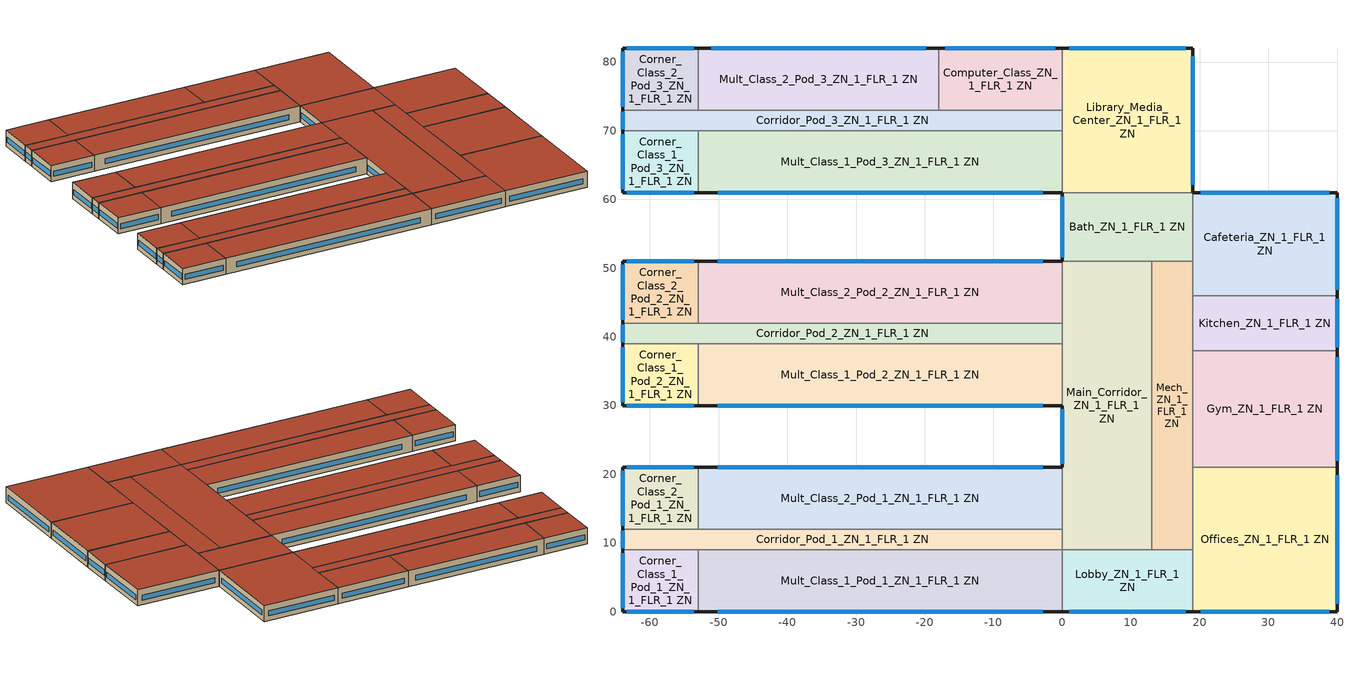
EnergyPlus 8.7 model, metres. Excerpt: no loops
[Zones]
Bath_ZN_1_FLR_1 ZN
 floor ground (ext-slab-mass): 19,61 19,51 0,51 0,61 z0
 wall outside (Typical Insulated Steel Framed Exterior Wall adj ext wall insulation adj ext wall insulation): 0,61 0,51 z0:4
 wall to Main_Corridor_ZN_1_FLR_1 ZN (Typical Interior Wall): 0,51 13,51 z0:4
 wall to Mech_ZN_1_FLR_1 ZN (Typical Interior Wall): 13,51 19,51 z0:4
 wall to Cafeteria_ZN_1_FLR_1 ZN (Typical Interior Wall): 19,51 19,61 z0:4
 wall to Library_Media_Center_ZN_1_FLR_1 ZN (Typical Interior Wall): 19,61 0,61 z0:4
 window (Window U-0.525833221 and Window SHGC 0.508773158): 0,60.43 0,51.57 z1.17:2.44
 roof outside (Typical IEAD Roof R-13.51 adj roof insulation adj roof insulation): 19,51 19,61 0,61 0,51 z4
Cafeteria_ZN_1_FLR_1 ZN
 floor ground (ext-slab-mass): 40,61 40,46 19,46 19,61 z0
 wall outside (Typical Insulated Steel Framed Exterior Wall adj ext wall insulation adj ext wall insulation): 40,46 40,61 19,61 z0:4
 wall to Kitchen_ZN_1_FLR_1 ZN (Typical Interior Wall): 19,46 40,46 z0:4
 wall to Mech_ZN_1_FLR_1 ZN (Typical Interior Wall): 19,51 19,46 z0:4
 window (Window U-0.525833221 and Window SHGC 0.508773158): 40,46.84 40,60.16 z1.17:2.44; 38.85,61 20.15,61 z1.17:2.43
 roof outside (Typical IEAD Roof R-13.51 adj roof insulation adj roof insulation): 40,46 40,61 19,61 19,46 z4
Computer_Class_ZN_1_FLR_1 ZN
 floor ground (ext-slab-mass): 0,82 0,73 -18,73 -18,82 z0
 wall outside (Typical Insulated Steel Framed Exterior Wall adj ext wall insulation adj ext wall insulation): 0,82 -18,82 z0:4
 wall to Corridor_Pod_3_ZN_1_FLR_1 ZN (Typical Interior Wall): -18,73 0,73 z0:4
 wall to Library_Media_Center_ZN_1_FLR_1 ZN (Typical Interior Wall): 0,73 0,82 z0:4
 wall to Mult_Class_2_Pod_3_ZN_1_FLR_1 ZN (Typical Interior Wall): -18,82 -18,73 z0:4
 window (Window U-0.525833221 and Window SHGC 0.508773158): -0.99,82 -17.01,82 z1.17:2.43
 roof outside (Typical IEAD Roof R-13.51 adj roof insulation adj roof insulation): 0,73 0,82 -18,82 -18,73 z4
Corner_Class_1_Pod_1_ZN_1_FLR_1 ZN
 floor ground (ext-slab-mass): -53,9 -53,0 -64,0 -64,9 z0
 wall outside (Typical Insulated Steel Framed Exterior Wall adj ext wall insulation adj ext wall insulation): -64,9 -64,0 -53,0 z0:4
 wall to Mult_Class_1_Pod_1_ZN_1_FLR_1 ZN (Typical Interior Wall): -53,0 -53,9 z0:4
 wall to Corridor_Pod_1_ZN_1_FLR_1 ZN (Typical Interior Wall): -53,9 -64,9 z0:4
 window (Window U-0.525833221 and Window SHGC 0.508773158): -63.37,0 -53.63,0 / -64,8.48 -64,0.52 z1.17:2.44
 roof outside (Typical IEAD Roof R-13.51 adj roof insulation adj roof insulation): -53,0 -53,9 -64,9 -64,0 z4
Corner_Class_1_Pod_2_ZN_1_FLR_1 ZN
 floor ground (ext-slab-mass): -53,39 -53,30 -64,30 -64,39 z0
 wall outside (Typical Insulated Steel Framed Exterior Wall adj ext wall insulation adj ext wall insulation): -64,39 -64,30 -53,30 z0:4
 wall to Mult_Class_1_Pod_2_ZN_1_FLR_1 ZN (Typical Interior Wall): -53,30 -53,39 z0:4
 wall to Corridor_Pod_2_ZN_1_FLR_1 ZN (Typical Interior Wall): -53,39 -64,39 z0:4
 window (Window U-0.525833221 and Window SHGC 0.508773158): -63.37,30 -53.63,30 / -64,38.48 -64,30.52 z1.17:2.44
 roof outside (Typical IEAD Roof R-13.51 adj roof insulation adj roof insulation): -53,30 -53,39 -64,39 -64,30 z4
Corner_Class_1_Pod_3_ZN_1_FLR_1 ZN
 floor ground (ext-slab-mass): -53,70 -53,61 -64,61 -64,70 z0
 wall outside (Typical Insulated Steel Framed Exterior Wall adj ext wall insulation adj ext wall insulation): -64,70 -64,61 -53,61 z0:4
 wall to Mult_Class_1_Pod_3_ZN_1_FLR_1 ZN (Typical Interior Wall): -53,61 -53,70 z0:4
 wall to Corridor_Pod_3_ZN_1_FLR_1 ZN (Typical Interior Wall): -53,70 -64,70 z0:4
 window (Window U-0.525833221 and Window SHGC 0.508773158): -63.37,61 -53.63,61 / -64,69.48 -64,61.52 z1.17:2.44
 roof outside (Typical IEAD Roof R-13.51 adj roof insulation adj roof insulation): -53,61 -53,70 -64,70 -64,61 z4
Corner_Class_2_Pod_1_ZN_1_FLR_1 ZN
 floor ground (ext-slab-mass): -53,21 -53,12 -64,12 -64,21 z0
 wall outside (Typical Insulated Steel Framed Exterior Wall adj ext wall insulation adj ext wall insulation): -53,21 -64,21 -64,12 z0:4
 wall to Corridor_Pod_1_ZN_1_FLR_1 ZN (Typical Interior Wall): -64,12 -53,12 z0:4
 wall to Mult_Class_2_Pod_1_ZN_1_FLR_1 ZN (Typical Interior Wall): -53,12 -53,21 z0:4
 window (Window U-0.525833221 and Window SHGC 0.508773158): -53.63,21 -63.37,21 / -64,20.48 -64,12.52 z1.17:2.44
 roof outside (Typical IEAD Roof R-13.51 adj roof insulation adj roof insulation): -53,12 -53,21 -64,21 -64,12 z4
Corner_Class_2_Pod_2_ZN_1_FLR_1 ZN
 floor ground (ext-slab-mass): -53,51 -53,42 -64,42 -64,51 z0
 wall outside (Typical Insulated Steel Framed Exterior Wall adj ext wall insulation adj ext wall insulation): -53,51 -64,51 -64,42 z0:4
 wall to Corridor_Pod_2_ZN_1_FLR_1 ZN (Typical Interior Wall): -64,42 -53,42 z0:4
 wall to Mult_Class_2_Pod_2_ZN_1_FLR_1 ZN (Typical Interior Wall): -53,42 -53,51 z0:4
 window (Window U-0.525833221 and Window SHGC 0.508773158): -53.63,51 -63.37,51 / -64,50.48 -64,42.52 z1.17:2.44
 roof outside (Typical IEAD Roof R-13.51 adj roof insulation adj roof insulation): -53,42 -53,51 -64,51 -64,42 z4
Corner_Class_2_Pod_3_ZN_1_FLR_1 ZN
 floor ground (ext-slab-mass): -53,82 -53,73 -64,73 -64,82 z0
 wall outside (Typical Insulated Steel Framed Exterior Wall adj ext wall insulation adj ext wall insulation): -53,82 -64,82 -64,73 z0:4
 wall to Corridor_Pod_3_ZN_1_FLR_1 ZN (Typical Interior Wall): -64,73 -53,73 z0:4
 wall to Mult_Class_2_Pod_3_ZN_1_FLR_1 ZN (Typical Interior Wall): -53,73 -53,82 z0:4
 window (Window U-0.525833221 and Window SHGC 0.508773158): -53.63,82 -63.37,82 / -64,81.48 -64,73.52 z1.17:2.44
 roof outside (Typical IEAD Roof R-13.51 adj roof insulation adj roof insulation): -53,73 -53,82 -64,82 -64,73 z4
Corridor_Pod_1_ZN_1_FLR_1 ZN
 floor ground (ext-slab-mass): 0,12 0,9 -64,9 -64,12 z0
 wall outside (Typical Insulated Steel Framed Exterior Wall adj ext wall insulation adj ext wall insulation): -64,12 -64,9 z0:4
 wall to Mult_Class_1_Pod_1_ZN_1_FLR_1 ZN (Typical Interior Wall): -53,9 0,9 z0:4
 wall to Main_Corridor_ZN_1_FLR_1 ZN (Typical Interior Wall): 0,9 0,12 z0:4
 wall to Mult_Class_2_Pod_1_ZN_1_FLR_1 ZN (Typical Interior Wall): 0,12 -53,12 z0:4
 window (Window U-0.525833221 and Window SHGC 0.508773158): -64,11.8 -64,9.2 z1.18:2.47
 roof outside (Typical IEAD Roof R-13.51 adj roof insulation adj roof insulation): 0,9 0,12 -64,12 -64,9 z4
Corridor_Pod_2_ZN_1_FLR_1 ZN
 floor ground (ext-slab-mass): 0,42 0,39 -64,39 -64,42 z0
 wall outside (Typical Insulated Steel Framed Exterior Wall adj ext wall insulation adj ext wall insulation): -64,42 -64,39 z0:4
 wall to Mult_Class_1_Pod_2_ZN_1_FLR_1 ZN (Typical Interior Wall): -53,39 0,39 z0:4
 wall to Main_Corridor_ZN_1_FLR_1 ZN (Typical Interior Wall): 0,39 0,42 z0:4
 wall to Mult_Class_2_Pod_2_ZN_1_FLR_1 ZN (Typical Interior Wall): 0,42 -53,42 z0:4
 window (Window U-0.525833221 and Window SHGC 0.508773158): -64,41.8 -64,39.2 z1.18:2.47
 roof outside (Typical IEAD Roof R-13.51 adj roof insulation adj roof insulation): 0,39 0,42 -64,42 -64,39 z4
Corridor_Pod_3_ZN_1_FLR_1 ZN
 floor ground (ext-slab-mass): 0,73 0,70 -64,70 -64,73 z0
 wall outside (Typical Insulated Steel Framed Exterior Wall adj ext wall insulation adj ext wall insulation): -64,73 -64,70 z0:4
 wall to Mult_Class_1_Pod_3_ZN_1_FLR_1 ZN (Typical Interior Wall): -53,70 0,70 z0:4
 wall to Library_Media_Center_ZN_1_FLR_1 ZN (Typical Interior Wall): 0,70 0,73 z0:4
 wall to Mult_Class_2_Pod_3_ZN_1_FLR_1 ZN (Typical Interior Wall): -18,73 -53,73 z0:4
 window (Window U-0.525833221 and Window SHGC 0.508773158): -64,72.8 -64,70.2 z1.18:2.47
 roof outside (Typical IEAD Roof R-13.51 adj roof insulation adj roof insulation): 0,70 0,73 -64,73 -64,70 z4
Gym_ZN_1_FLR_1 ZN
 floor ground (ext-slab-mass): 40,38 40,21 19,21 19,38 z0
 wall outside (Typical Insulated Steel Framed Exterior Wall adj ext wall insulation adj ext wall insulation): 40,21 40,38 z0:4
 wall to Offices_ZN_1_FLR_1 ZN (Typical Interior Wall): 19,21 40,21 z0:4
 wall to Kitchen_ZN_1_FLR_1 ZN (Typical Interior Wall): 40,38 19,38 z0:4
 wall to Mech_ZN_1_FLR_1 ZN (Typical Interior Wall): 19,38 19,21 z0:4
 window (Window U-0.525833221 and Window SHGC 0.508773158): 40,21.94 40,37.06 z1.17:2.43
 roof outside (Typical IEAD Roof R-13.51 adj roof insulation adj roof insulation): 40,21 40,38 19,38 19,21 z4
Kitchen_ZN_1_FLR_1 ZN
 floor ground (ext-slab-mass): 40,46 40,38 19,38 19,46 z0
 wall outside (Typical Insulated Steel Framed Exterior Wall adj ext wall insulation adj ext wall insulation): 40,38 40,46 z0:4
 wall to Mech_ZN_1_FLR_1 ZN (Typical Interior Wall): 19,46 19,38 z0:4
 window (Window U-0.525833221 and Window SHGC 0.508773158): 40,38.47 40,45.53 z1.17:2.44
 roof outside (Typical IEAD Roof R-13.51 adj roof insulation adj roof insulation): 40,38 40,46 19,46 19,38 z4
Library_Media_Center_ZN_1_FLR_1 ZN
 floor ground (ext-slab-mass): 19,82 19,61 0,61 0,82 z0
 wall outside (Typical Insulated Steel Framed Exterior Wall adj ext wall insulation adj ext wall insulation): 19,61 19,82 0,82 z0:4
 wall to Mult_Class_1_Pod_3_ZN_1_FLR_1 ZN (Typical Interior Wall): 0,70 0,61 z0:4
 window (Window U-0.525833221 and Window SHGC 0.508773158): 19,62.15 19,80.85 / 17.95,82 1.05,82 z1.17:2.43
 roof outside (Typical IEAD Roof R-13.51 adj roof insulation adj roof insulation): 19,61 19,82 0,82 0,61 z4
Lobby_ZN_1_FLR_1 ZN
 floor ground (ext-slab-mass): 19,9 19,0 0,0 0,9 z0
 wall outside (Typical Insulated Steel Framed Exterior Wall adj ext wall insulation adj ext wall insulation): 0,0 19,0 z0:4
 wall to Offices_ZN_1_FLR_1 ZN (Typical Interior Wall): 19,0 19,9 z0:4
 wall to Mech_ZN_1_FLR_1 ZN (Typical Interior Wall): 19,9 13,9 z0:4
 wall to Main_Corridor_ZN_1_FLR_1 ZN (Typical Interior Wall): 13,9 0,9 z0:4
 wall to Mult_Class_1_Pod_1_ZN_1_FLR_1 ZN (Typical Interior Wall): 0,9 0,0 z0:4
 window (Window U-0.525833221 and Window SHGC 0.508773158): 1.05,0 17.95,0 z1.17:2.43
 roof outside (Typical IEAD Roof R-13.51 adj roof insulation adj roof insulation): 19,0 19,9 0,9 0,0 z4
Main_Corridor_ZN_1_FLR_1 ZN
 floor ground (ext-slab-mass): 13,51 13,9 0,9 0,51 z0
 wall outside (Typical Insulated Steel Framed Exterior Wall adj ext wall insulation adj ext wall insulation): 0,30 0,21 z0:4
 wall to Mech_ZN_1_FLR_1 ZN (Typical Interior Wall): 13,9 13,51 z0:4
 wall to Mult_Class_2_Pod_2_ZN_1_FLR_1 ZN (Typical Interior Wall): 0,51 0,42 z0:4
 wall to Mult_Class_1_Pod_2_ZN_1_FLR_1 ZN (Typical Interior Wall): 0,39 0,30 z0:4
 wall to Mult_Class_2_Pod_1_ZN_1_FLR_1 ZN (Typical Interior Wall): 0,21 0,12 z0:4
 window (Window U-0.525833221 and Window SHGC 0.508773158): 0,29.48 0,21.52 z1.17:2.44
 roof outside (Typical IEAD Roof R-13.51 adj roof insulation adj roof insulation): 13,9 13,51 0,51 0,9 z4
Mech_ZN_1_FLR_1 ZN
 floor ground (ext-slab-mass): 19,51 19,9 13,9 13,51 z0
 wall to Offices_ZN_1_FLR_1 ZN (Typical Interior Wall): 19,9 19,21 z0:4
 roof outside (Typical IEAD Roof R-13.51 adj roof insulation adj roof insulation): 19,9 19,51 13,51 13,9 z4
Mult_Class_1_Pod_1_ZN_1_FLR_1 ZN
 floor ground (ext-slab-mass): 0,9 0,0 -53,0 -53,9 z0
 wall outside (Typical Insulated Steel Framed Exterior Wall adj ext wall insulation adj ext wall insulation): -53,0 0,0 z0:4
 window (Window U-0.525833221 and Window SHGC 0.508773158): -50.16,0 -2.84,0 z1.17:2.43
 roof outside (Typical IEAD Roof R-13.51 adj roof insulation adj roof insulation): 0,0 0,9 -53,9 -53,0 z4
Mult_Class_1_Pod_2_ZN_1_FLR_1 ZN
 floor ground (ext-slab-mass): 0,39 0,30 -53,30 -53,39 z0
 wall outside (Typical Insulated Steel Framed Exterior Wall adj ext wall insulation adj ext wall insulation): -53,30 0,30 z0:4
 window (Window U-0.525833221 and Window SHGC 0.508773158): -50.16,30 -2.84,30 z1.17:2.43
 roof outside (Typical IEAD Roof R-13.51 adj roof insulation adj roof insulation): 0,30 0,39 -53,39 -53,30 z4
Mult_Class_1_Pod_3_ZN_1_FLR_1 ZN
 floor ground (ext-slab-mass): 0,70 0,61 -53,61 -53,70 z0
 wall outside (Typical Insulated Steel Framed Exterior Wall adj ext wall insulation adj ext wall insulation): -53,61 0,61 z0:4
 window (Window U-0.525833221 and Window SHGC 0.508773158): -50.16,61 -2.84,61 z1.17:2.43
 roof outside (Typical IEAD Roof R-13.51 adj roof insulation adj roof insulation): 0,61 0,70 -53,70 -53,61 z4
Mult_Class_2_Pod_1_ZN_1_FLR_1 ZN
 floor ground (ext-slab-mass): 0,21 0,12 -53,12 -53,21 z0
 wall outside (Typical Insulated Steel Framed Exterior Wall adj ext wall insulation adj ext wall insulation): 0,21 -53,21 z0:4
 window (Window U-0.525833221 and Window SHGC 0.508773158): -2.84,21 -50.16,21 z1.17:2.43
 roof outside (Typical IEAD Roof R-13.51 adj roof insulation adj roof insulation): 0,12 0,21 -53,21 -53,12 z4
Mult_Class_2_Pod_2_ZN_1_FLR_1 ZN
 floor ground (ext-slab-mass): 0,51 0,42 -53,42 -53,51 z0
 wall outside (Typical Insulated Steel Framed Exterior Wall adj ext wall insulation adj ext wall insulation): 0,51 -53,51 z0:4
 window (Window U-0.525833221 and Window SHGC 0.508773158): -2.84,51 -50.16,51 z1.17:2.43
 roof outside (Typical IEAD Roof R-13.51 adj roof insulation adj roof insulation): 0,42 0,51 -53,51 -53,42 z4
Mult_Class_2_Pod_3_ZN_1_FLR_1 ZN
 floor ground (ext-slab-mass): -18,82 -18,73 -53,73 -53,82 z0
 wall outside (Typical Insulated Steel Framed Exterior Wall adj ext wall insulation adj ext wall insulation): -18,82 -53,82 z0:4
 window (Window U-0.525833221 and Window SHGC 0.508773158): -19.89,82 -51.11,82 z1.17:2.43
 roof outside (Typical IEAD Roof R-13.51 adj roof insulation adj roof insulation): -18,73 -18,82 -53,82 -53,73 z4
Offices_ZN_1_FLR_1 ZN
 floor ground (ext-slab-mass): 40,21 40,0 19,0 19,21 z0
 wall outside (Typical Insulated Steel Framed Exterior Wall adj ext wall insulation adj ext wall insulation): 19,0 40,0 40,21 z0:4
 window (Window U-0.525833221 and Window SHGC 0.508773158): 20.15,0 38.85,0 / 40,1.15 40,19.85 z1.17:2.43
 roof outside (Typical IEAD Roof R-13.51 adj roof insulation adj roof insulation): 40,0 40,21 19,21 19,0 z4
[Building]
DOE Ref 1980-2004-PrimarySchool-ASHRAE 169-2006-1A created: 2017-12-22 11:56:55 -0700: North Axis {deg}=0; Terrain=City; Loads Convergence Tolerance Value=0.04; Temperature Convergence Tolerance Value {deltaC}=0.2; Solar Distribution=FullInteriorAndExterior; Maximum Number of Warmup Days=25; Minimum Number of Warmup Days=6
[Site:Location]
DULUTH INTERNATIONAL ARPT: Latitude {deg}=46.833; Longitude {deg}=-92.217; Time Zone {hr}=-6; Elevation {m}=433
[Site:GroundTemperature:BuildingSurface]
22.509, 22.645, 22.781, 22.956, 23.052, 23.08, 23.116, 23.108, 23.133, 23.139, 23.077, 22.913
[Site:WaterMainsTemperature]
Calculation Method=Correlation; Annual Average Outdoor Air Temperature {C}=24.4917; Maximum Difference In Monthly Average Outdoor Air Temperatures {deltaC}=8.7
[SizingPeriod:DesignDay] Day of Month=21; Dry-Bulb Temperature Range Modifier Type=DefaultMultipliers; Humidity Condition Type=Wetbulb; Barometric Pressure {Pa}=96230; Rain Indicator=No; Snow Indicator=No; Daylight Saving Time Indicator=No
Name | Month | Day Type | Maximum Dry-Bulb Temperature {C} | Daily Dry-Bulb Temperature Range {deltaC} | Wetbulb or DewPoint at Maximum Dry-Bulb {C} | Wind Speed {m/s} | Wind Direction {deg} | Solar Model Indicator | ASHRAE Clear Sky Optical Depth for Beam Irradiance (taub) | ASHRAE Clear Sky Optical Depth for Diffuse Irradiance (taud) | Sky Clearness
Duluth International Arpt Ann Clg .4% Condns DB=>MWB | 7 | SummerDesignDay | 29.2 | 10.9 | 21 | 5.2 | 220 | ASHRAETau | 0.398 | 2.218
Duluth International Arpt Ann Htg 99.6% Condns DB | 1 | WinterDesignDay | -28.6 | 0 | -28.6 | 4.6 | 310 | ASHRAEClearSky |  |  | 0
[Material] Thermal Absorptance=0.9
Name | Roughness | Thickness {m} | Conductivity {W/m-K} | Density {kg/m3} | Specific Heat {J/kg-K} | Solar Absorptance | Visible Absorptance
25mm Stucco | Smooth | 0.0254 | 0.72 | 1856 | 840 | 0.7 | 0.7
5/8 in. Gypsum Board | MediumSmooth | 0.0159 | 0.16 | 800 | 1090 | 0.7 | 0.7
G01 13mm gypsum board | Smooth | 0.0127 | 0.16 | 800 | 1090 | 0.7 | 0.5
HW CONCRETE | Rough | 0.1016 | 1.31125 | 2240 | 837.36 | 0.7 | 0.7
Metal Roof Surface | Smooth | 0.0008 | 45.28 | 7824 | 500 | 0.7 | 0.7
Roof Membrane | VeryRough | 0.0095 | 0.16 | 1121.29 | 1460 | 0.77 | 0.7
Std Wood 6inch | MediumSmooth | 0.15 | 0.12 | 540 | 1210 | 0.7 | 0.7
[Material:NoMass] Thermal Absorptance=0.9; Solar Absorptance=0.7
Name | Roughness | Thermal Resistance {m2-K/W} | Visible Absorptance
CP02 CARPET PAD | VeryRough | 0.21648 | 0.8
Typical Insulation R-12.4_R-value 15.09950934 (ft^2*h*R/Btu)_R-value 15.1 (ft^2*h*R/Btu) | Smooth | 2.65926 | 0.7
Typical Insulation R-12.4_R-value 23.89470064 (ft^2*h*R/Btu)_R-value 20.65683165 (ft^2*h*R/Btu) | Smooth | 3.63788 | 0.7
[WindowMaterial:SimpleGlazingSystem]
Simple Glazing Material U-0.525833221 and SHGC 0.508773158: U-Factor {W/m2-K}=2.98582; Solar Heat Gain Coefficient=0.508773
[Construction]
ext-slab-mass: HW CONCRETE, CP02 CARPET PAD
InteriorFurnishings: Std Wood 6inch
Typical IEAD Roof R-13.51 adj roof insulation adj roof insulation: Roof Membrane, Typical Insulation R-12.4_R-value 23.89470064 (ft^2*h*R/Btu)_R-value 20.65683165 (ft^2*h*R/Btu), Metal Roof Surface
Typical Insulated Steel Framed Exterior Wall adj ext wall insulation adj ext wall insulation: 25mm Stucco, 5/8 in. Gypsum Board, Typical Insulation R-12.4_R-value 15.09950934 (ft^2*h*R/Btu)_R-value 15.1 (ft^2*h*R/Btu), 5/8 in. Gypsum Board
Typical Interior Wall: G01 13mm gypsum board, G01 13mm gypsum board
Window U-0.525833221 and Window SHGC 0.508773158: Simple Glazing Material U-0.525833221 and SHGC 0.508773158
[Zone] Part of Total Floor Area=Yes
Bath_ZN_1_FLR_1 ZN; Cafeteria_ZN_1_FLR_1 ZN; Computer_Class_ZN_1_FLR_1 ZN; Corner_Class_1_Pod_1_ZN_1_FLR_1 ZN; Corner_Class_1_Pod_2_ZN_1_FLR_1 ZN; Corner_Class_1_Pod_3_ZN_1_FLR_1 ZN; Corner_Class_2_Pod_1_ZN_1_FLR_1 ZN; Corner_Class_2_Pod_2_ZN_1_FLR_1 ZN; Corner_Class_2_Pod_3_ZN_1_FLR_1 ZN; Corridor_Pod_1_ZN_1_FLR_1 ZN; Corridor_Pod_2_ZN_1_FLR_1 ZN; Corridor_Pod_3_ZN_1_FLR_1 ZN; Gym_ZN_1_FLR_1 ZN; Kitchen_ZN_1_FLR_1 ZN; Library_Media_Center_ZN_1_FLR_1 ZN; Lobby_ZN_1_FLR_1 ZN; Main_Corridor_ZN_1_FLR_1 ZN; Mech_ZN_1_FLR_1 ZN; Mult_Class_1_Pod_1_ZN_1_FLR_1 ZN; Mult_Class_1_Pod_2_ZN_1_FLR_1 ZN; Mult_Class_1_Pod_3_ZN_1_FLR_1 ZN; Mult_Class_2_Pod_1_ZN_1_FLR_1 ZN; Mult_Class_2_Pod_2_ZN_1_FLR_1 ZN; Mult_Class_2_Pod_3_ZN_1_FLR_1 ZN; Offices_ZN_1_FLR_1 ZN
[InternalMass] Construction=InteriorFurnishings
Name | Zone | Surface Area {m2}
Bath_ZN_1_FLR_1 Mass; Bath_ZN_1_FLR_1 Mass 1 | Bath_ZN_1_FLR_1 ZN | 380
Cafeteria_ZN_1_FLR_1 Mass | Cafeteria_ZN_1_FLR_1 ZN | 630
Computer_Class_ZN_1_FLR_1 Mass | Computer_Class_ZN_1_FLR_1 ZN | 324
Corner_Class_1_Pod_1_ZN_1_FLR_1 Mass | Corner_Class_1_Pod_1_ZN_1_FLR_1 ZN | 198
Corner_Class_1_Pod_2_ZN_1_FLR_1 Mass | Corner_Class_1_Pod_2_ZN_1_FLR_1 ZN | 198
Corner_Class_1_Pod_3_ZN_1_FLR_1 Mass | Corner_Class_1_Pod_3_ZN_1_FLR_1 ZN | 198
Corner_Class_2_Pod_1_ZN_1_FLR_1 Mass | Corner_Class_2_Pod_1_ZN_1_FLR_1 ZN | 198
Corner_Class_2_Pod_2_ZN_1_FLR_1 Mass | Corner_Class_2_Pod_2_ZN_1_FLR_1 ZN | 198
Corner_Class_2_Pod_3_ZN_1_FLR_1 Mass | Corner_Class_2_Pod_3_ZN_1_FLR_1 ZN | 198
Corridor_Pod_1_ZN_1_FLR_1 Mass | Corridor_Pod_1_ZN_1_FLR_1 ZN | 384
Corridor_Pod_2_ZN_1_FLR_1 Mass | Corridor_Pod_2_ZN_1_FLR_1 ZN | 384
Corridor_Pod_3_ZN_1_FLR_1 Mass | Corridor_Pod_3_ZN_1_FLR_1 ZN | 384
Gym_ZN_1_FLR_1 Mass | Gym_ZN_1_FLR_1 ZN | 714
Kitchen_ZN_1_FLR_1 Mass; Kitchen_ZN_1_FLR_1 Mass 1; Kitchen_ZN_1_FLR_1 Mass 2; Kitchen_ZN_1_FLR_1 Mass 3 | Kitchen_ZN_1_FLR_1 ZN | 336
Library_Media_Center_ZN_1_FLR_1 Mass | Library_Media_Center_ZN_1_FLR_1 ZN | 798
Lobby_ZN_1_FLR_1 Mass | Lobby_ZN_1_FLR_1 ZN | 342
Main_Corridor_ZN_1_FLR_1 Mass | Main_Corridor_ZN_1_FLR_1 ZN | 1092
Mech_ZN_1_FLR_1 Mass | Mech_ZN_1_FLR_1 ZN | 504
Mult_Class_1_Pod_1_ZN_1_FLR_1 Mass | Mult_Class_1_Pod_1_ZN_1_FLR_1 ZN | 954
Mult_Class_1_Pod_2_ZN_1_FLR_1 Mass | Mult_Class_1_Pod_2_ZN_1_FLR_1 ZN | 954
Mult_Class_1_Pod_3_ZN_1_FLR_1 Mass | Mult_Class_1_Pod_3_ZN_1_FLR_1 ZN | 954
Mult_Class_2_Pod_1_ZN_1_FLR_1 Mass | Mult_Class_2_Pod_1_ZN_1_FLR_1 ZN | 954
Mult_Class_2_Pod_2_ZN_1_FLR_1 Mass | Mult_Class_2_Pod_2_ZN_1_FLR_1 ZN | 954
Mult_Class_2_Pod_3_ZN_1_FLR_1 Mass | Mult_Class_2_Pod_3_ZN_1_FLR_1 ZN | 630
Offices_ZN_1_FLR_1 Mass | Offices_ZN_1_FLR_1 ZN | 882
[AvailabilityManager:NightCycle] Applicability Schedule=Always On Discrete; Control Type=CycleOnAny; Thermostat Tolerance {deltaC}=1; Cycling Run Time {s}=3600
Name | Fan Schedule
Availability Manager Night Cycle 7; Availability Manager Night Cycle 6; Availability Manager Night Cycle 5 | PrimarySchool PSZ-AC Operation
Availability Manager Night Cycle 4; Availability Manager Night Cycle 1; Availability Manager Night Cycle 2; Availability Manager Night Cycle 3 | PrimarySchool VAV Operation
[AvailabilityManager:Scheduled] Schedule=Always On Discrete
Cafeteria_ZN_1_FLR_1 ZN PSZ-AC_2-7 OA Sys Availability Manager; Gym_ZN_1_FLR_1 ZN PSZ-AC_2-5 OA Sys Availability Manager; Kitchen_ZN_1_FLR_1 ZN PSZ-AC_1-6 OA Sys Availability Manager; PVAV_OTHER OA Sys Availability Manager; PVAV_POD_1 OA Sys Availability Manager; PVAV_POD_2 OA Sys Availability Manager; PVAV_POD_3 OA Sys Availability Manager
[Exterior:Lights]
NonDimming Exterior Lights Def: Schedule=PrimarySchool Exterior Lights Always On; Design Level {W}=10519; Control Option=AstronomicalClock
[Refrigeration:Compressor] Rated Return Gas Temperature {C}=18.3; Rated Subcooling {deltaC}=0; Mode of Operation=Subcritical
Name | Refrigeration Compressor Power Curve | Refrigeration Compressor Capacity Curve
Refrigeration Compressor 1 | Refrigeration Compressor Power Curve | Refrigeration Compressor Capacity Curve
Refrigeration Compressor 2 | Refrigeration Compressor Power Curve 1 | Refrigeration Compressor Capacity Curve 1
[Schedule:Day:Interval]
PrimarySchool Exterior Lights Always On Default; PrimarySchool Exterior Lights Always On Summer Design Day; PrimarySchool Exterior Lights Always On Winter Design Day: No, 24:00, 1
PrimarySchool PSZ-AC Operation Default; PrimarySchool PSZ-AC Operation Summer Design Day; PrimarySchool VAV Operation Default; PrimarySchool VAV Operation Summer Design Day: No, 07:00, 0, 22:00, 1, 24:00, 0
PrimarySchool PSZ-AC Operation Sat|Sun|WntrDsn Day; PrimarySchool PSZ-AC Operation Winter Design Day; PrimarySchool VAV Operation Sat|Sun|WntrDsn Day; PrimarySchool VAV Operation Winter Design Day: No, 24:00, 0
Schedule Day 62; Schedule Day 64: No, 08:00, 0, 13:00, 1, 24:00, 0
[Schedule:Week:Daily]
Schedule:Week:Daily {56a353c1-3115-4ff3-bc61-a585a193997a}: PrimarySchool Exterior Lights Always On Default, PrimarySchool Exterior Lights Always On Default, PrimarySchool Exterior Lights Always On Default, PrimarySchool Exterior Lights Always On Default, PrimarySchool Exterior Lights Always On Default, PrimarySchool Exterior Lights Always On Default, PrimarySchool Exterior Lights Always On Default, PrimarySchool Exterior Lights Always On Default, PrimarySchool Exterior Lights Always On Summer Design Day, PrimarySchool Exterior Lights Always On Winter Design Day, PrimarySchool Exterior Lights Always On Default, PrimarySchool Exterior Lights Always On Default
Schedule:Week:Daily {d014f327-2bff-42a6-8eb6-f7c56c738eaf}: PrimarySchool PSZ-AC Operation Sat|Sun|WntrDsn Day, PrimarySchool PSZ-AC Operation Default, PrimarySchool PSZ-AC Operation Default, PrimarySchool PSZ-AC Operation Default, PrimarySchool PSZ-AC Operation Default, PrimarySchool PSZ-AC Operation Default, Schedule Day 64, PrimarySchool PSZ-AC Operation Default, PrimarySchool PSZ-AC Operation Summer Design Day, PrimarySchool PSZ-AC Operation Winter Design Day, PrimarySchool PSZ-AC Operation Default, PrimarySchool PSZ-AC Operation Default
Schedule:Week:Daily {017de399-bc7e-4e02-810e-9e9f794cc9df}: PrimarySchool VAV Operation Sat|Sun|WntrDsn Day, PrimarySchool VAV Operation Default, PrimarySchool VAV Operation Default, PrimarySchool VAV Operation Default, PrimarySchool VAV Operation Default, PrimarySchool VAV Operation Default, Schedule Day 62, PrimarySchool VAV Operation Default, PrimarySchool VAV Operation Summer Design Day, PrimarySchool VAV Operation Winter Design Day, PrimarySchool VAV Operation Default, PrimarySchool VAV Operation Default
[Schedule:Year]
PrimarySchool Exterior Lights Always On: Schedule:Week:Daily {56a353c1-3115-4ff3-bc61-a585a193997a}, 1, 1, 12, 31
PrimarySchool PSZ-AC Operation: Schedule:Week:Daily {d014f327-2bff-42a6-8eb6-f7c56c738eaf}, 1, 1, 12, 31
PrimarySchool VAV Operation: Schedule:Week:Daily {017de399-bc7e-4e02-810e-9e9f794cc9df}, 1, 1, 12, 31
[Schedule:Constant]
Always On Discrete: Hourly Value=1
[Curve:Bicubic] Minimum Value of x {BasedOnField A2}=-23.3; Maximum Value of x {BasedOnField A2}=7.2; Minimum Value of y {BasedOnField A3}=10; Maximum Value of y {BasedOnField A3}=60; Input Unit Type for X=Temperature; Input Unit Type for Y=Temperature
Name | Coefficient1 Constant | Coefficient2 x | Coefficient3 x**2 | Coefficient4 y | Coefficient5 y**2 | Coefficient6 x*y | Coefficient7 x**3 | Coefficient8 y**3 | Coefficient9 x**2*y | Coefficient10 x*y**2 | Output Unit Type
Refrigeration Compressor Capacity Curve; Refrigeration Compressor Capacity Curve 1 | 83249.9 | 3147.96 | 44.9276 | -1035.51 | 3.74692 | -37.3907 | 0.179897 | -0.0199971 | -0.481641 | 0.0428673 | Capacity
Refrigeration Compressor Power Curve; Refrigeration Compressor Power Curve 1 | 4451.46 | -166.108 | -5.35664 | 263.553 | -0.958849 | 8.09252 | -0.0239354 | 0.000633306 | 0.0778798 | -0.0167386 | Power
